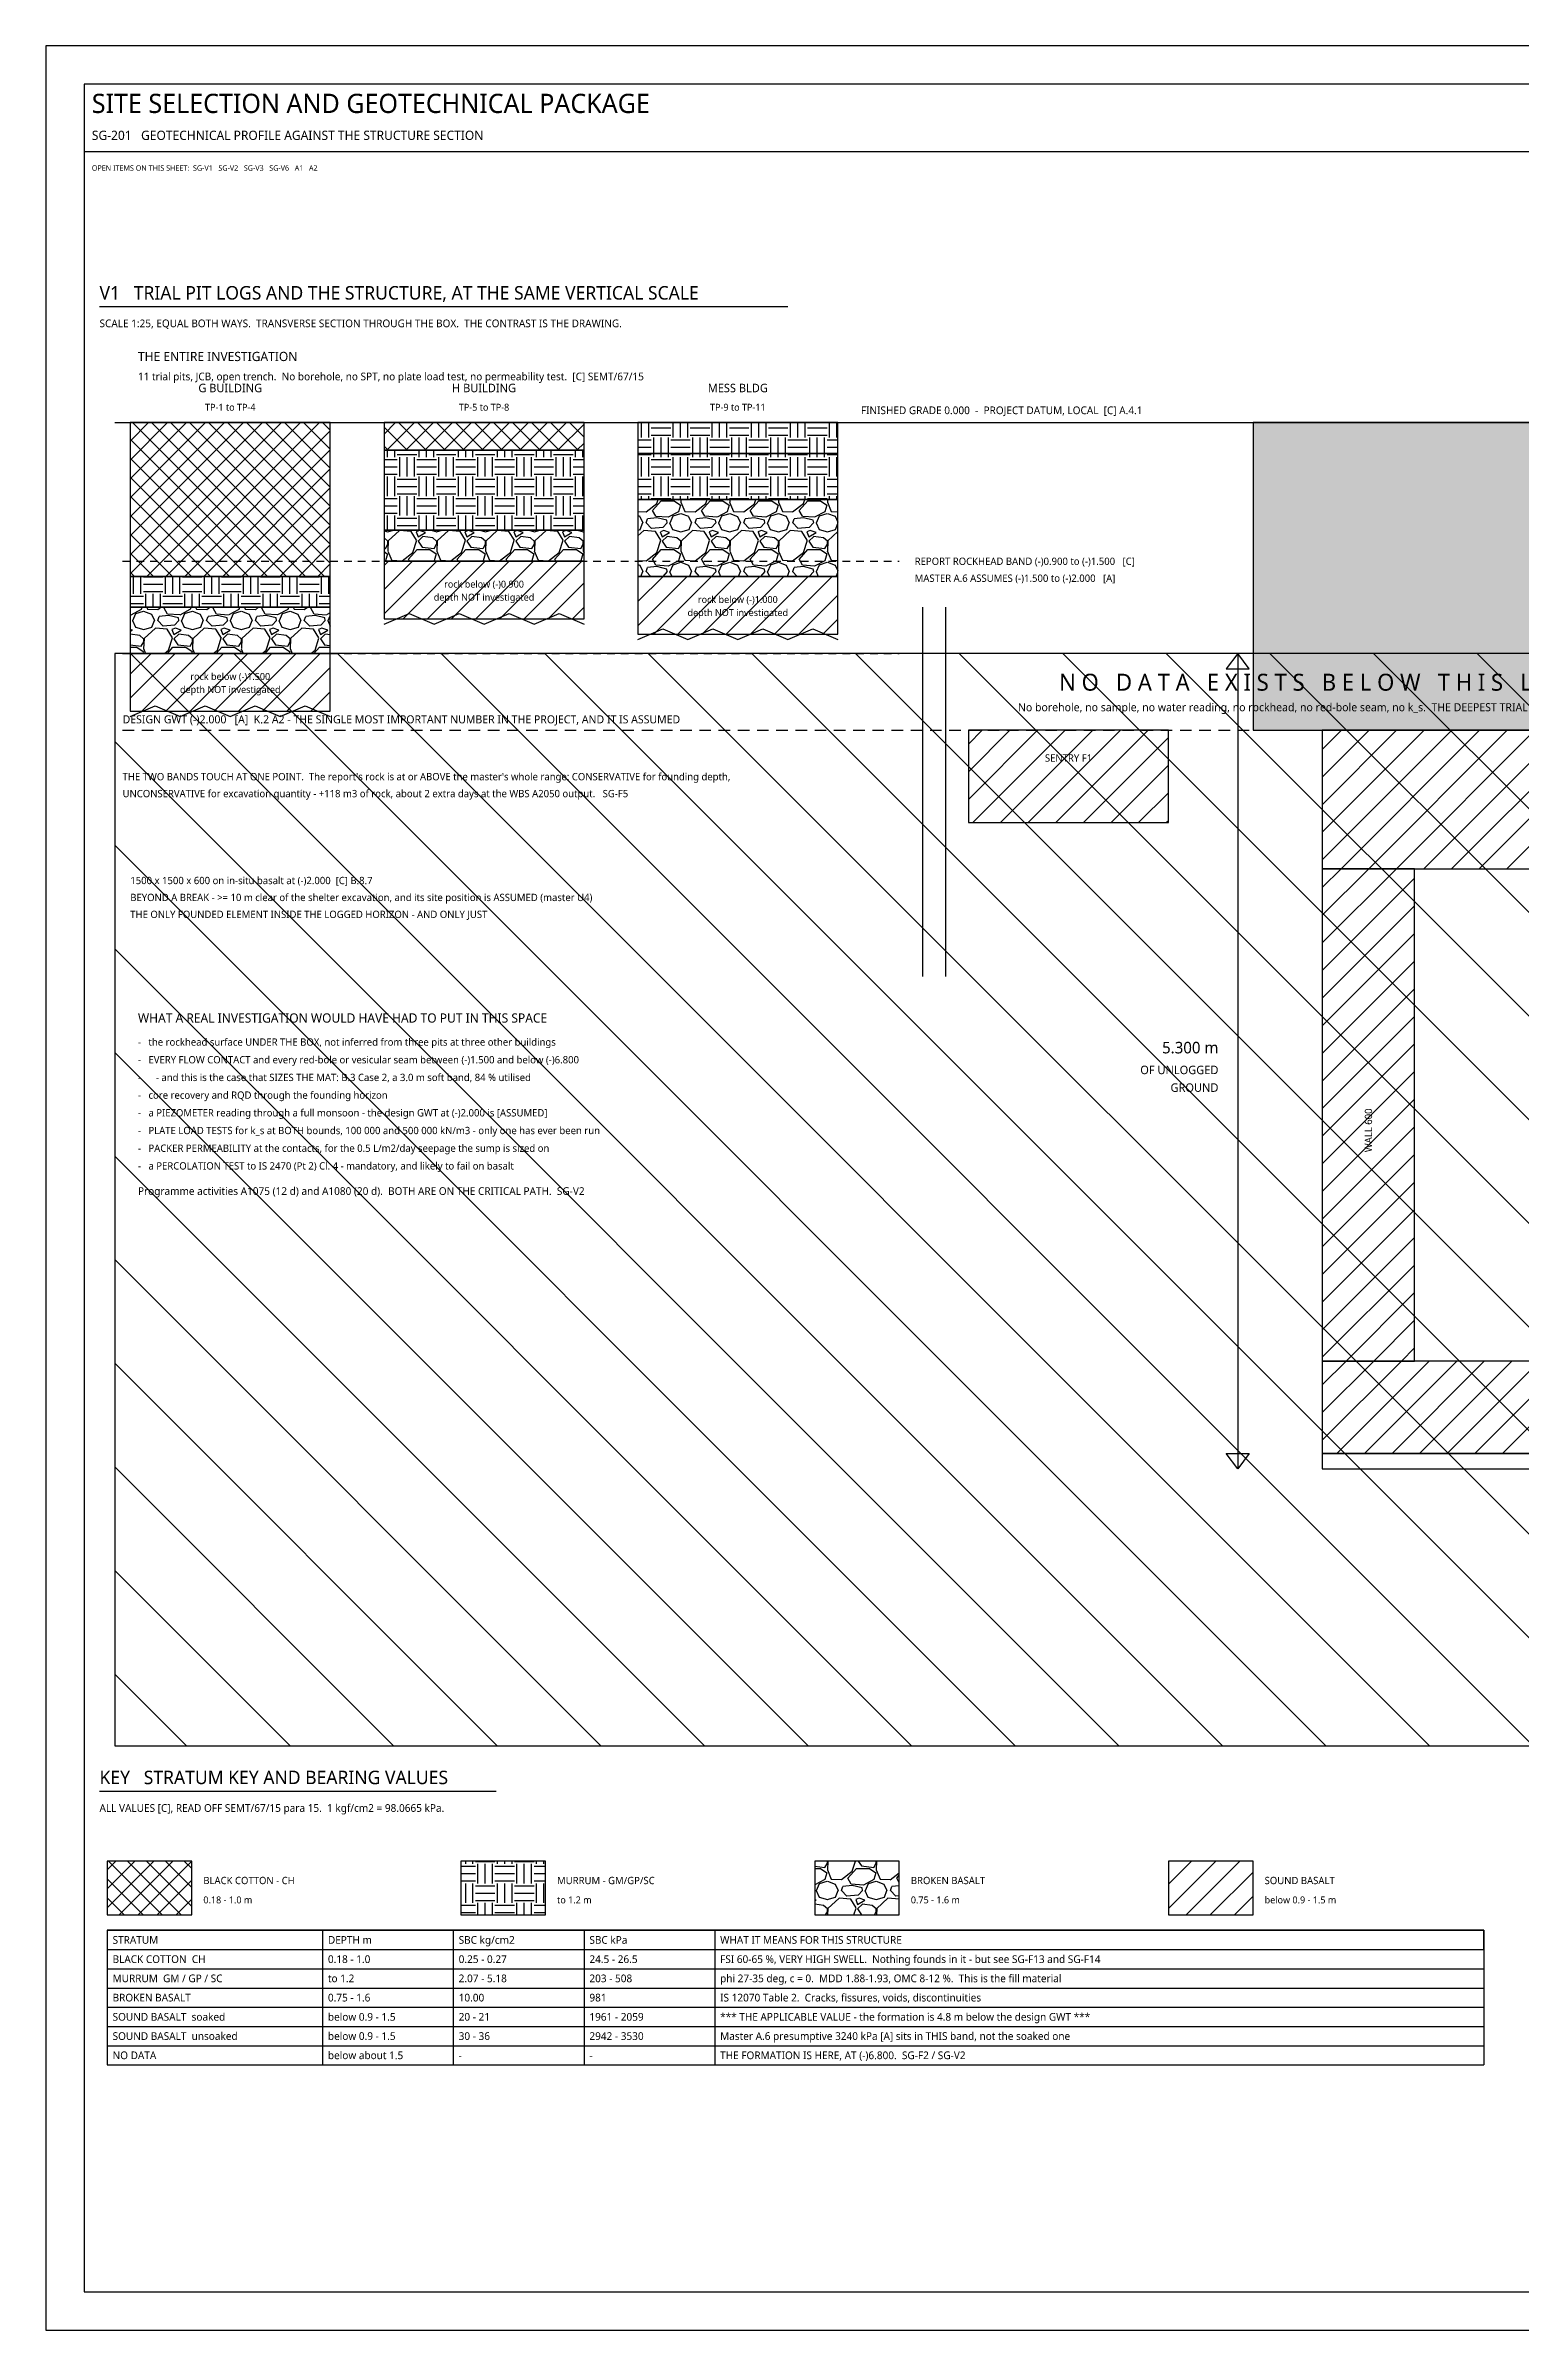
# Model space of a CAD drawing. Header units: millimetres. Extents: x 0 to 841, y 0 to 594.
# Drawn here: x 0 to 384, y 0 to 594 of the extents above; entities that cross this region are included whole.
import ezdxf
from ezdxf.enums import TextEntityAlignment as Align

# ---------------------------------------------------------------- set-up
doc = ezdxf.new("R2010")
doc.units = ezdxf.units.MM
for name, color, linetype in [('G-BROKEN', 33, 'Continuous'), ('G-FLAGG', 1, 'Continuous'), ('G-LOG', 7, 'Continuous'), ('G-MURRUM', 42, 'Continuous'), ('G-NODATA', 1, 'Continuous'), ('G-ROCK', 8, 'Continuous'), ('G-STRUCT', 7, 'Continuous'), ('G-TOPSOIL', 30, 'Continuous'), ('G-WATER', 4, 'Continuous'), ('M-FLAG', 1, 'Continuous'), ('M-LEVEL', 4, 'Continuous'), ('M-SECTION', 1, 'Continuous'), ('M-TABLE', 7, 'Continuous'), ('M-TEXT', 7, 'Continuous'), ('M-TITLE', 7, 'Continuous'), ('S-HATCH', 8, 'Continuous'), ('S-TEXT', 7, 'Continuous'), ('S-TITLE', 7, 'Continuous')]:
    doc.layers.add(name, color=color, linetype=linetype)
doc.styles.add('OpenSans', font='OpenSans-Regular.ttf')

msp = doc.modelspace()

# ---------------------------------------------------------------- hatches: boundary and pattern name
at = {"layer": 'G-BROKEN'}
h = msp.add_hatch(dxfattribs=at)
h.set_pattern_fill('GRAVEL', scale=0.5)
h.paths.add_polyline_path([(154, 456), (206, 456), (206, 476), (154, 476)])
h = msp.add_hatch(dxfattribs=at)
h.set_pattern_fill('GRAVEL', scale=0.5)
h.paths.add_polyline_path([(88, 460), (140, 460), (140, 468), (88, 468)])
h = msp.add_hatch(dxfattribs=at)
h.set_pattern_fill('GRAVEL', scale=0.5)
h.paths.add_polyline_path([(22, 436), (74, 436), (74, 448), (22, 448)])
h = msp.add_hatch(dxfattribs=at)
h.set_pattern_fill('GRAVEL', scale=0.5)
h.paths.add_polyline_path([(200, 108), (222, 108), (222, 122), (200, 122)])
at = {"layer": 'G-MURRUM'}
h = msp.add_hatch(dxfattribs=at)
h.set_pattern_fill('EARTH', scale=0.8)
h.paths.add_polyline_path([(154, 488), (206, 488), (206, 496), (154, 496)])
h = msp.add_hatch(dxfattribs=at)
h.set_pattern_fill('EARTH', scale=0.8)
h.paths.add_polyline_path([(314, 416), (598, 416), (598, 496), (314, 496)])
h = msp.add_hatch(dxfattribs=at)
h.set_pattern_fill('EARTH', scale=0.8)
h.paths.add_polyline_path([(88, 468), (140, 468), (140, 488.8), (88, 488.8)])
h = msp.add_hatch(dxfattribs=at)
h.set_pattern_fill('EARTH', scale=0.8)
h.paths.add_polyline_path([(154, 476), (206, 476), (206, 488), (154, 488)])
h = msp.add_hatch(dxfattribs=at)
h.set_pattern_fill('EARTH', scale=0.8)
h.paths.add_polyline_path([(22, 448), (74, 448), (74, 456), (22, 456)])
h = msp.add_hatch(dxfattribs=at)
h.set_pattern_fill('EARTH', scale=0.8)
h.paths.add_polyline_path([(108, 108), (130, 108), (130, 122), (108, 122)])
at = {"layer": 'G-NODATA'}
h = msp.add_hatch(dxfattribs=at)
h.set_pattern_fill('ANSI31', scale=6, angle=90)
h.paths.add_polyline_path([(18, 152), (646, 152), (646, 436), (18, 436)])
at = {"layer": 'G-ROCK'}
h = msp.add_hatch(dxfattribs=at)
h.set_pattern_fill('ANSI31', scale=1.4)
h.paths.add_polyline_path([(88, 445), (140, 445), (140, 460), (88, 460)])
h = msp.add_hatch(dxfattribs=at)
h.set_pattern_fill('ANSI31', scale=1.4)
h.paths.add_polyline_path([(154, 441), (206, 441), (206, 456), (154, 456)])
h = msp.add_hatch(dxfattribs=at)
h.set_pattern_fill('ANSI31', scale=1.4)
h.paths.add_polyline_path([(22, 421), (74, 421), (74, 436), (22, 436)])
h = msp.add_hatch(dxfattribs=at)
h.set_pattern_fill('ANSI31', scale=1.4)
h.paths.add_polyline_path([(292, 108), (314, 108), (314, 122), (292, 122)])
at = {"layer": 'G-TOPSOIL'}
h = msp.add_hatch(dxfattribs=at)
h.set_pattern_fill('ANSI37', scale=1.1)
h.paths.add_polyline_path([(22, 456), (74, 456), (74, 496), (22, 496)])
h = msp.add_hatch(dxfattribs=at)
h.set_pattern_fill('ANSI37', scale=1.1)
h.paths.add_polyline_path([(88, 488.8), (140, 488.8), (140, 496), (88, 496)])
h = msp.add_hatch(dxfattribs=at)
h.set_pattern_fill('ANSI37', scale=1.1)
h.paths.add_polyline_path([(16, 108), (38, 108), (38, 122), (16, 122)])
at = {"layer": 'S-HATCH'}
h = msp.add_hatch(dxfattribs=at)
h.set_pattern_fill('ANSI31', scale=1.6)
h.paths.add_polyline_path([(240, 392), (292, 392), (292, 416), (240, 416)])
h = msp.add_hatch(dxfattribs=at)
h.set_pattern_fill('ANSI31', scale=1.6)
h.paths.add_polyline_path([(332, 380), (580, 380), (580, 416), (332, 416)])
h = msp.add_hatch(dxfattribs=at)
h.set_pattern_fill('ANSI31', scale=1.6)
h.paths.add_polyline_path([(332, 252), (356, 252), (356, 380), (332, 380)])
h = msp.add_hatch(dxfattribs=at)
h.set_pattern_fill('ANSI31', scale=1.6)
h.paths.add_polyline_path([(332, 228), (580, 228), (580, 252), (332, 252)])

# ---------------------------------------------------------------- linework, layer by layer
at = {"layer": 'G-BROKEN'}
for points in [[(154, 456), (206, 456), (206, 476), (154, 476)], [(88, 460), (140, 460), (140, 468), (88, 468)], [(22, 436), (74, 436), (74, 448), (22, 448)], [(200, 108), (222, 108), (222, 122), (200, 122)]]:
    msp.add_lwpolyline(points, close=True, dxfattribs=at)
at = {"layer": 'G-FLAGG'}
msp.add_line((310, 436), (310, 224), dxfattribs=at)
for points in [[(310, 436), (307, 432), (313, 432)], [(310, 224), (307, 228), (313, 228)]]:
    msp.add_lwpolyline(points, close=True, dxfattribs=at)
at = {"layer": 'G-MURRUM'}
for points in [[(154, 488), (206, 488), (206, 496), (154, 496)], [(314, 416), (598, 416), (598, 496), (314, 496)], [(88, 468), (140, 468), (140, 488.8), (88, 488.8)], [(154, 476), (206, 476), (206, 488), (154, 488)], [(22, 448), (74, 448), (74, 456), (22, 456)], [(108, 108), (130, 108), (130, 122), (108, 122)]]:
    msp.add_lwpolyline(points, close=True, dxfattribs=at)
at = {"layer": 'G-NODATA'}
for points in [[(88, 443.6), (94.5, 446.4), (101, 443.6), (107.5, 446.4), (114, 443.6), (120.5, 446.4), (127, 443.6), (133.5, 446.4), (140, 443.6)], [(154, 439.6), (160.5, 442.4), (167, 439.6), (173.5, 442.4), (180, 439.6), (186.5, 442.4), (193, 439.6), (199.5, 442.4), (206, 439.6)], [(22, 419.6), (28.5, 422.4), (35, 419.6), (41.5, 422.4), (48, 419.6), (54.5, 422.4), (61, 419.6), (67.5, 422.4), (74, 419.6)]]:
    msp.add_lwpolyline(points, dxfattribs=at)
msp.add_lwpolyline([(18, 152), (646, 152), (646, 436), (18, 436)], close=True, dxfattribs=at)
at = {"layer": 'G-ROCK'}
for p, q in [((20, 460), (22, 460)), ((23.6, 460), (25.6, 460)), ((27.2, 460), (29.2, 460)), ((30.8, 460), (32.8, 460)), ((34.4, 460), (36.4, 460)), ((38, 460), (40, 460)), ((41.6, 460), (43.6, 460)), ((45.2, 460), (47.2, 460)), ((48.8, 460), (50.8, 460)), ((52.4, 460), (54.4, 460)), ((56, 460), (58, 460)), ((59.6, 460), (61.6, 460)), ((63.2, 460), (65.2, 460)), ((66.8, 460), (68.8, 460)), ((70.4, 460), (72.4, 460)), ((74, 460), (76, 460)), ((77.6, 460), (79.6, 460)), ((81.2, 460), (83.2, 460)), ((84.8, 460), (86.8, 460)), ((88.4, 460), (90.4, 460)), ((92, 460), (94, 460)), ((95.6, 460), (97.6, 460)), ((99.2, 460), (101.2, 460)), ((102.8, 460), (104.8, 460)), ((106.4, 460), (108.4, 460)), ((110, 460), (112, 460)), ((113.6, 460), (115.6, 460)), ((117.2, 460), (119.2, 460)), ((120.8, 460), (122.8, 460)), ((124.4, 460), (126.4, 460)), ((128, 460), (130, 460)), ((131.6, 460), (133.6, 460)), ((135.2, 460), (137.2, 460)), ((138.8, 460), (140.8, 460)), ((142.4, 460), (144.4, 460)), ((146, 460), (148, 460)), ((149.6, 460), (151.6, 460)), ((153.2, 460), (155.2, 460)), ((156.8, 460), (158.8, 460)), ((160.4, 460), (162.4, 460)), ((164, 460), (166, 460)), ((167.6, 460), (169.6, 460)), ((171.2, 460), (173.2, 460)), ((174.8, 460), (176.8, 460)), ((178.4, 460), (180.4, 460)), ((182, 460), (184, 460)), ((185.6, 460), (187.6, 460)), ((189.2, 460), (191.2, 460)), ((192.8, 460), (194.8, 460)), ((196.4, 460), (198.4, 460)), ((200, 460), (202, 460)), ((203.6, 460), (205.6, 460)), ((207.2, 460), (209.2, 460)), ((210.8, 460), (212.8, 460)), ((214.4, 460), (216.4, 460)), ((218, 460), (220, 460)), ((221.6, 460), (222, 460)), ((20, 436), (22, 436)), ((23.6, 436), (25.6, 436)), ((27.2, 436), (29.2, 436)), ((30.8, 436), (32.8, 436)), ((34.4, 436), (36.4, 436)), ((38, 436), (40, 436)), ((41.6, 436), (43.6, 436)), ((45.2, 436), (47.2, 436)), ((48.8, 436), (50.8, 436)), ((52.4, 436), (54.4, 436)), ((56, 436), (58, 436)), ((59.6, 436), (61.6, 436)), ((63.2, 436), (65.2, 436)), ((66.8, 436), (68.8, 436)), ((70.4, 436), (72.4, 436)), ((74, 436), (76, 436)), ((77.6, 436), (79.6, 436)), ((81.2, 436), (83.2, 436)), ((84.8, 436), (86.8, 436)), ((88.4, 436), (90.4, 436)), ((92, 436), (94, 436)), ((95.6, 436), (97.6, 436)), ((99.2, 436), (101.2, 436)), ((102.8, 436), (104.8, 436)), ((106.4, 436), (108.4, 436)), ((110, 436), (112, 436)), ((113.6, 436), (115.6, 436)), ((117.2, 436), (119.2, 436)), ((120.8, 436), (122.8, 436)), ((124.4, 436), (126.4, 436)), ((128, 436), (130, 436)), ((131.6, 436), (133.6, 436)), ((135.2, 436), (137.2, 436)), ((138.8, 436), (140.8, 436)), ((142.4, 436), (144.4, 436)), ((146, 436), (148, 436)), ((149.6, 436), (151.6, 436)), ((153.2, 436), (155.2, 436)), ((156.8, 436), (158.8, 436)), ((160.4, 436), (162.4, 436)), ((164, 436), (166, 436)), ((167.6, 436), (169.6, 436)), ((171.2, 436), (173.2, 436)), ((174.8, 436), (176.8, 436)), ((178.4, 436), (180.4, 436)), ((182, 436), (184, 436)), ((185.6, 436), (187.6, 436)), ((189.2, 436), (191.2, 436)), ((192.8, 436), (194.8, 436)), ((196.4, 436), (198.4, 436)), ((200, 436), (202, 436)), ((203.6, 436), (205.6, 436)), ((207.2, 436), (209.2, 436)), ((210.8, 436), (212.8, 436)), ((214.4, 436), (216.4, 436)), ((218, 436), (220, 436)), ((221.6, 436), (222, 436))]:
    msp.add_line(p, q, dxfattribs=at)
for points in [[(88, 445), (140, 445), (140, 460), (88, 460)], [(154, 441), (206, 441), (206, 456), (154, 456)], [(22, 421), (74, 421), (74, 436), (22, 436)], [(292, 108), (314, 108), (314, 122), (292, 122)]]:
    msp.add_lwpolyline(points, close=True, dxfattribs=at)
at = {"layer": 'G-STRUCT'}
for points in [[(240, 392), (292, 392), (292, 416), (240, 416)], [(332, 380), (580, 380), (580, 416), (332, 416)], [(332, 252), (356, 252), (356, 380), (332, 380)], [(332, 228), (580, 228), (580, 252), (332, 252)], [(332, 224), (580, 224), (580, 228), (332, 228)]]:
    msp.add_lwpolyline(points, close=True, dxfattribs=at)
at = {"layer": 'G-TOPSOIL'}
for points in [[(22, 456), (74, 456), (74, 496), (22, 496)], [(88, 488.8), (140, 488.8), (140, 496), (88, 496)], [(16, 108), (38, 108), (38, 122), (16, 122)]]:
    msp.add_lwpolyline(points, close=True, dxfattribs=at)
at = {"layer": 'G-WATER'}
for p, q in [((20, 416), (23, 416)), ((25, 416), (28, 416)), ((30, 416), (33, 416)), ((35, 416), (38, 416)), ((40, 416), (43, 416)), ((45, 416), (48, 416)), ((50, 416), (53, 416)), ((55, 416), (58, 416)), ((60, 416), (63, 416)), ((65, 416), (68, 416)), ((70, 416), (73, 416)), ((75, 416), (78, 416)), ((80, 416), (83, 416)), ((85, 416), (88, 416)), ((90, 416), (93, 416)), ((95, 416), (98, 416)), ((100, 416), (103, 416)), ((105, 416), (108, 416)), ((110, 416), (113, 416)), ((115, 416), (118, 416)), ((120, 416), (123, 416)), ((125, 416), (128, 416)), ((130, 416), (133, 416)), ((135, 416), (138, 416)), ((140, 416), (143, 416)), ((145, 416), (148, 416)), ((150, 416), (153, 416)), ((155, 416), (158, 416)), ((160, 416), (163, 416)), ((165, 416), (168, 416)), ((170, 416), (173, 416)), ((175, 416), (178, 416)), ((180, 416), (183, 416)), ((185, 416), (188, 416)), ((190, 416), (193, 416)), ((195, 416), (198, 416)), ((200, 416), (203, 416)), ((205, 416), (208, 416)), ((210, 416), (213, 416)), ((215, 416), (218, 416)), ((220, 416), (223, 416)), ((225, 416), (228, 416)), ((230, 416), (233, 416)), ((235, 416), (238, 416)), ((240, 416), (243, 416)), ((245, 416), (248, 416)), ((250, 416), (253, 416)), ((255, 416), (258, 416)), ((260, 416), (263, 416)), ((265, 416), (268, 416)), ((270, 416), (273, 416)), ((275, 416), (278, 416)), ((280, 416), (283, 416)), ((285, 416), (288, 416)), ((290, 416), (293, 416)), ((295, 416), (298, 416)), ((300, 416), (303, 416)), ((305, 416), (308, 416)), ((310, 416), (313, 416)), ((315, 416), (318, 416)), ((320, 416), (323, 416)), ((325, 416), (328, 416)), ((330, 416), (333, 416)), ((335, 416), (338, 416)), ((340, 416), (343, 416)), ((345, 416), (348, 416)), ((350, 416), (353, 416)), ((355, 416), (358, 416)), ((360, 416), (363, 416)), ((365, 416), (368, 416)), ((370, 416), (373, 416)), ((375, 416), (378, 416)), ((380, 416), (383, 416))]:
    msp.add_line(p, q, dxfattribs=at)
at = {"layer": 'M-LEVEL'}
msp.add_line((18, 496), (646, 496), dxfattribs=at)
at = {"layer": 'M-SECTION'}
for p, q in [((228, 448), (228, 352)), ((234, 448), (234, 352))]:
    msp.add_line(p, q, dxfattribs=at)
at = {"layer": 'M-TABLE'}
for p, q in [((16, 104), (374, 104)), ((16, 104), (16, 69)), ((72, 104), (72, 69)), ((106, 104), (106, 69)), ((140, 104), (140, 69)), ((174, 104), (174, 69)), ((374, 104), (374, 69)), ((16, 94), (374, 94)), ((16, 89), (374, 89)), ((16, 84), (374, 84)), ((16, 79), (374, 79)), ((16, 74), (374, 74)), ((16, 69), (374, 69))]:
    msp.add_line(p, q, dxfattribs=at)
msp.add_lwpolyline([(16, 99), (374, 99), (374, 104), (16, 104)], close=True, dxfattribs=at)
at = {"layer": 'M-TITLE'}
msp.add_line((10, 566.5), (831, 566.5), dxfattribs=at)
at = {"layer": 'S-TITLE'}
for p, q in [((14, 526.2), (192.97, 526.2)), ((14, 140.2), (117.19, 140.2))]:
    msp.add_line(p, q, dxfattribs=at)
for points in [[(0, 0), (841, 0), (841, 594), (0, 594)], [(10, 10), (831, 10), (831, 584), (10, 584)]]:
    msp.add_lwpolyline(points, close=True, dxfattribs=at)

# ---------------------------------------------------------------- texts
at = {"layer": 'G-BROKEN', "style": 'OpenSans'}
msp.add_text('BROKEN BASALT', height=1.9, dxfattribs=at).set_placement((225, 116))
at = {"layer": 'G-FLAGG', "style": 'OpenSans'}
for s, p in [('MASTER A.6 ASSUMES (-)1.500 to (-)2.000   [A]', (226, 454.6)), ("THE TWO BANDS TOUCH AT ONE POINT.  The report's rock is at or ABOVE the master's whole range: CONSERVATIVE for founding depth,", (20, 403)), ('UNCONSERVATIVE for excavation quantity - +118 m3 of rock, about 2 extra days at the WBS A2050 output.   SG-F5', (20, 398.6)), ('THE ONLY FOUNDED ELEMENT INSIDE THE LOGGED HORIZON - AND ONLY JUST', (22, 367.2))]:
    msp.add_text(s, height=1.9, dxfattribs=at).set_placement(p)
for s, height, p in [('5.300 m', 3, (305, 332)), ('OF UNLOGGED', 2.2, (305, 326.6)), ('GROUND', 2.2, (305, 322))]:
    msp.add_text(s, height=height, dxfattribs=at).set_placement(p, align=Align.RIGHT)
at = {"layer": 'G-LOG', "style": 'OpenSans'}
for s, p in [('G BUILDING', (48, 505)), ('H BUILDING', (114, 505)), ('MESS BLDG', (180, 505))]:
    msp.add_text(s, height=2.2, dxfattribs=at).set_placement(p, align=Align.MIDDLE_CENTER)
at = {"layer": 'G-MURRUM', "style": 'OpenSans'}
msp.add_text('MURRUM - GM/GP/SC', height=1.9, dxfattribs=at).set_placement((133, 116))
at = {"layer": 'G-NODATA', "style": 'OpenSans'}
for s, height, p in [('THE ENTIRE INVESTIGATION', 2.4, (24, 512)), ('WHAT A REAL INVESTIGATION WOULD HAVE HAD TO PUT IN THIS SPACE', 2.4, (24, 340)), ('Programme activities A1075 (12 d) and A1080 (20 d).  BOTH ARE ON THE CRITICAL PATH.  SG-V2', 2, (24, 295.2))]:
    msp.add_text(s, height=height, dxfattribs=at).set_placement(p)
for s, height, p in [('depth NOT investigated', 1.8, (114, 450.6)), ('rock below (-)0.900', 1.8, (114, 454)), ('depth NOT investigated', 1.8, (180, 446.6)), ('rock below (-)1.000', 1.8, (180, 450)), ('rock below (-)1.500', 1.8, (48, 430)), ('N O   D A T A   E X I S T S   B E L O W   T H I S   L I N E', 4.4, (332, 428.5)), ('depth NOT investigated', 1.8, (48, 426.6)), ('No borehole, no sample, no water reading, no rockhead, no red-bole seam, no k_s.  THE DEEPEST TRIAL PIT STOPPED HERE.', 2.1, (332, 422))]:
    msp.add_text(s, height=height, dxfattribs=at).set_placement(p, align=Align.MIDDLE_CENTER)
at = {"layer": 'G-ROCK', "style": 'OpenSans'}
for s, p in [('REPORT ROCKHEAD BAND (-)0.900 to (-)1.500   [C]', (226, 459)), ('SOUND BASALT', (317, 116))]:
    msp.add_text(s, height=1.9, dxfattribs=at).set_placement(p)
at = {"layer": 'G-STRUCT', "style": 'OpenSans'}
msp.add_text('SENTRY F1', height=1.9, dxfattribs=at).set_placement((266, 408.8), align=Align.MIDDLE_CENTER)
msp.add_text('WALL 600', height=1.9, rotation=90, dxfattribs=at).set_placement((344, 312), align=Align.MIDDLE_CENTER)
at = {"layer": 'G-TOPSOIL', "style": 'OpenSans'}
msp.add_text('BLACK COTTON - CH', height=1.9, dxfattribs=at).set_placement((41, 116))
at = {"layer": 'G-WATER', "style": 'OpenSans'}
msp.add_text('DESIGN GWT (-)2.000   [A]  K.2 A2 - THE SINGLE MOST IMPORTANT NUMBER IN THE PROJECT, AND IT IS ASSUMED', height=2.1, dxfattribs=at).set_placement((20, 417.8))
at = {"layer": 'M-FLAG', "style": 'OpenSans'}
for s, height, p in [('OPEN ITEMS ON THIS SHEET:  SG-V1   SG-V2   SG-V3   SG-V6   A1   A2', 1.4, (12, 561.5)), ('BEYOND A BREAK - >= 10 m clear of the shelter excavation, and its site position is ASSUMED (master U4)', 1.9, (22, 371.6))]:
    msp.add_text(s, height=height, dxfattribs=at).set_placement(p)
at = {"layer": 'M-LEVEL', "style": 'OpenSans'}
msp.add_text('FINISHED GRADE 0.000  -  PROJECT DATUM, LOCAL  [C] A.4.1', height=2, dxfattribs=at).set_placement((212, 498.2))
at = {"layer": 'M-TABLE', "style": 'OpenSans'}
for s, p in [('STRATUM', (17.4, 100.5)), ('DEPTH m', (73.4, 100.5)), ('SBC kg/cm2', (107.4, 100.5)), ('SBC kPa', (141.4, 100.5)), ('WHAT IT MEANS FOR THIS STRUCTURE', (175.4, 100.5)), ('BLACK COTTON  CH', (17.4, 95.5)), ('0.18 - 1.0', (73.4, 95.5)), ('0.25 - 0.27', (107.4, 95.5)), ('24.5 - 26.5', (141.4, 95.5)), ('FSI 60-65 %, VERY HIGH SWELL.  Nothing founds in it - but see SG-F13 and SG-F14', (175.4, 95.5)), ('MURRUM  GM / GP / SC', (17.4, 90.5)), ('to 1.2', (73.4, 90.5)), ('2.07 - 5.18', (107.4, 90.5)), ('203 - 508', (141.4, 90.5)), ('phi 27-35 deg, c = 0.  MDD 1.88-1.93, OMC 8-12 %.  This is the fill material', (175.4, 90.5)), ('BROKEN BASALT', (17.4, 85.5)), ('0.75 - 1.6', (73.4, 85.5)), ('10.00', (107.4, 85.5)), ('981', (141.4, 85.5)), ('IS 12070 Table 2.  Cracks, fissures, voids, discontinuities', (175.4, 85.5)), ('SOUND BASALT  soaked', (17.4, 80.5)), ('SOUND BASALT  unsoaked', (17.4, 75.5)), ('below 0.9 - 1.5', (73.4, 80.5)), ('below 0.9 - 1.5', (73.4, 75.5)), ('30 - 36', (107.4, 75.5)), ('20 - 21', (107.4, 80.5)), ('2942 - 3530', (141.4, 75.5)), ('1961 - 2059', (141.4, 80.5)), ('*** THE APPLICABLE VALUE - the formation is 4.8 m below the design GWT ***', (175.4, 80.5)), ('Master A.6 presumptive 3240 kPa [A] sits in THIS band, not the soaked one', (175.4, 75.5)), ('NO DATA', (17.4, 70.5)), ('below about 1.5', (73.4, 70.5)), ('-', (107.4, 70.5)), ('-', (141.4, 70.5)), ('THE FORMATION IS HERE, AT (-)6.800.  SG-F2 / SG-V2', (175.4, 70.5))]:
    msp.add_text(s, height=2, dxfattribs=at).set_placement(p)
at = {"layer": 'M-TEXT', "style": 'OpenSans'}
for s, height, p in [('11 trial pits, JCB, open trench.  No borehole, no SPT, no plate load test, no permeability test.  [C] SEMT/67/15', 2, (24, 507)), ('1500 x 1500 x 600 on in-situ basalt at (-)2.000  [C] B.8.7', 1.9, (22, 376)), ('-   the rockhead surface UNDER THE BOX, not inferred from three pits at three other buildings', 1.9, (24, 334)), ('-   EVERY FLOW CONTACT and every red-bole or vesicular seam between (-)1.500 and below (-)6.800', 1.9, (24, 329.4)), ('-      - and this is the case that SIZES THE MAT: B.3 Case 2, a 3.0 m soft band, 84 % utilised', 1.9, (24, 324.8)), ('-   core recovery and RQD through the founding horizon', 1.9, (24, 320.2)), ('-   a PIEZOMETER reading through a full monsoon - the design GWT at (-)2.000 is [ASSUMED]', 1.9, (24, 315.6)), ('-   PLATE LOAD TESTS for k_s at BOTH bounds, 100 000 and 500 000 kN/m3 - only one has ever been run', 1.9, (24, 311)), ('-   PACKER PERMEABILITY at the contacts, for the 0.5 L/m2/day seepage the sump is sized on', 1.9, (24, 306.4)), ('-   a PERCOLATION TEST to IS 2470 (Pt 2) Cl. 4 - mandatory, and likely to fail on basalt', 1.9, (24, 301.8)), ('below 0.9 - 1.5 m', 1.8, (317, 111)), ('0.18 - 1.0 m', 1.8, (41, 111)), ('to 1.2 m', 1.8, (133, 111)), ('0.75 - 1.6 m', 1.8, (225, 111))]:
    msp.add_text(s, height=height, dxfattribs=at).set_placement(p)
for s, p in [('TP-1 to TP-4', (48, 500)), ('TP-5 to TP-8', (114, 500)), ('TP-9 to TP-11', (180, 500))]:
    msp.add_text(s, height=1.8, dxfattribs=at).set_placement(p, align=Align.MIDDLE_CENTER)
at = {"layer": 'M-TITLE', "style": 'OpenSans'}
for s, height, p in [('SITE SELECTION AND GEOTECHNICAL PACKAGE', 5, (12, 576.5)), ('SG-201   GEOTECHNICAL PROFILE AGAINST THE STRUCTURE SECTION', 2.4, (12, 569.5))]:
    msp.add_text(s, height=height, dxfattribs=at).set_placement(p)
at = {"layer": 'S-TEXT', "style": 'OpenSans'}
for s, p in [('SCALE 1:25, EQUAL BOTH WAYS.  TRANSVERSE SECTION THROUGH THE BOX.  THE CONTRAST IS THE DRAWING.', (14, 520.8)), ('ALL VALUES [C], READ OFF SEMT/67/15 para 15.  1 kgf/cm2 = 98.0665 kPa.', (14, 134.8))]:
    msp.add_text(s, height=2, dxfattribs=at).set_placement(p)
at = {"layer": 'S-TITLE', "style": 'OpenSans'}
for s, p in [('V1   TRIAL PIT LOGS AND THE STRUCTURE, AT THE SAME VERTICAL SCALE', (14, 528)), ('KEY   STRATUM KEY AND BEARING VALUES', (14, 142))]:
    msp.add_text(s, height=3.5, dxfattribs=at).set_placement(p)

doc.saveas('drawing.dxf')
